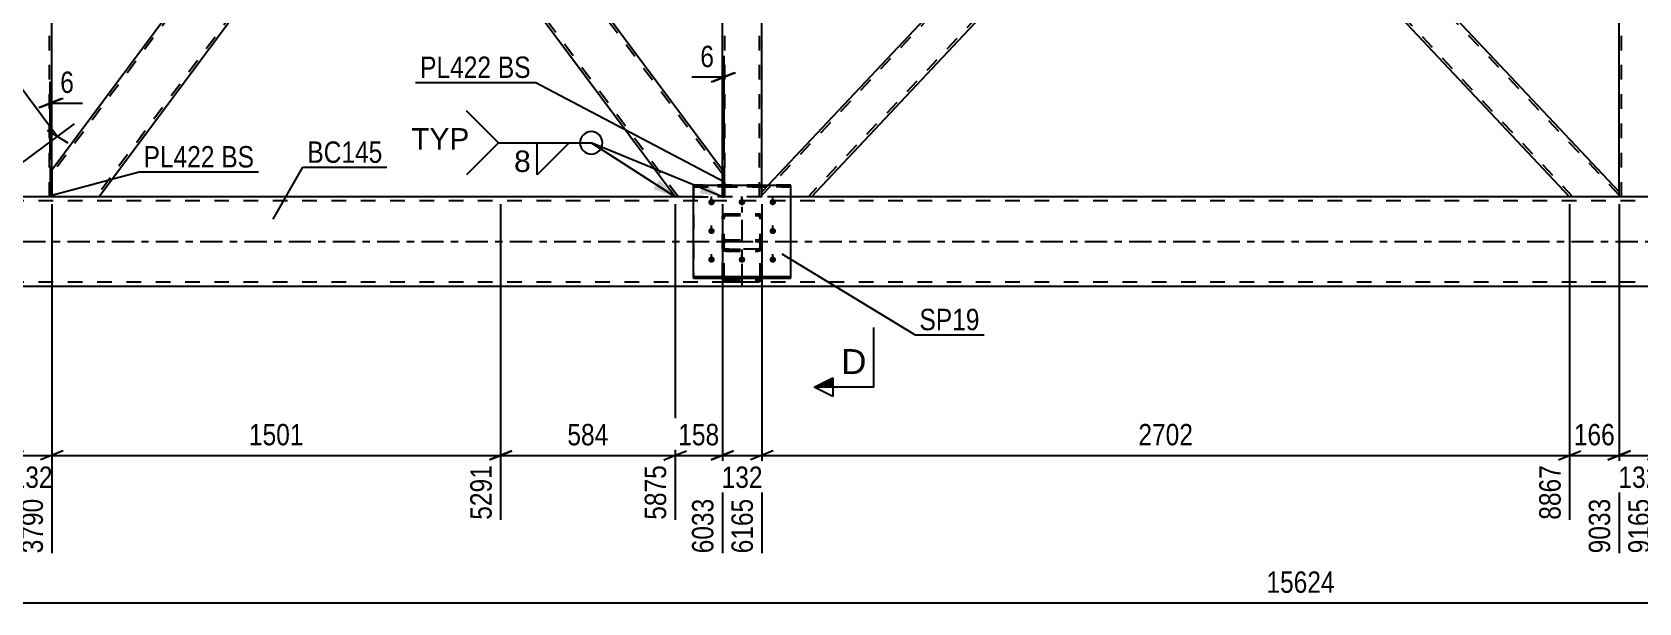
# Model space of a CAD drawing. Header units: millimetres. Extents: x 0 to 1189, y 0 to 841.
# Drawn here: x 200.1 to 415.1, y 432.9 to 509.3 of the extents above; entities that cross this region are included whole.
import ezdxf

# ---------------------------------------------------------------- set-up
doc = ezdxf.new("R2010")
doc.units = ezdxf.units.MM
doc.linetypes.add('DXK_LINE_DOT2', pattern=[3.9198, 1.9599, -1.9599])
doc.linetypes.add('DXK_LINE_DOT3', pattern=[5.9187, 2.979, -0.9799, 0.9799, -0.9799])
doc.styles.add('Arial', font='ARIAL.TTF', dxfattribs={"height": 0.2})
doc.styles.add('Arial Narrow', font='ARIALN.TTF', dxfattribs={"height": 0.2})

# ---------------------------------------------------------------- blocks, each defined once
blk = doc.blocks.new('Part-717048625-3568 - 3498')
at = {"color": 7, "linetype": 'DXK_LINE_DOT2'}
for p, q in [((297.71, 602.84), (292.43, 602.84)), ((292.43, 598.87), (292.43, 602.84)), ((292.75, 487.24), (292.75, 602.84)), ((297.39, 487.24), (297.39, 602.84)), ((297.71, 602.18), (297.71, 602.84)), ((292.43, 487.24), (292.43, 491.21)), ((297.71, 487.24), (297.71, 488.78)), ((297.71, 487.24), (292.43, 487.24))]:
    blk.add_line(p, q, dxfattribs=at)
at = {"color": 2, "linetype": 'Continuous'}
for p, q in [((297.71, 488.78), (297.71, 602.18)), ((292.43, 491.21), (292.43, 598.87))]:
    blk.add_line(p, q, dxfattribs=at)
blk = doc.blocks.new('Part-717048625-3553 - 3498')
at = {"color": 7, "linetype": 'DXK_LINE_DOT2'}
for p, q in [((286.51, 602.84), (202.71, 490.28)), ((286.11, 602.84), (286.13, 602.84)), ((286.13, 602.84), (286.11, 602.84)), ((292.43, 602.84), (292.43, 599.27)), ((292.43, 599.8), (208.63, 487.24)), ((247.57, 551.07), (243.08, 545.04)), ((252.06, 545.04), (247.57, 539.01)), ((202.71, 487.24), (202.71, 490.81)), ((208.96, 487.24), (208.23, 487.24))]:
    blk.add_line(p, q, dxfattribs=at)
at = {"color": 2, "linetype": 'Continuous'}
for p, q in [((286.11, 602.84), (247.57, 551.07)), ((292.43, 602.84), (286.13, 602.84)), ((292.43, 599.27), (252.06, 545.04)), ((243.08, 545.04), (202.71, 490.81)), ((247.57, 539.01), (209.02, 487.24)), ((208.23, 487.24), (202.71, 487.24)), ((209.02, 487.24), (208.23, 487.24))]:
    blk.add_line(p, q, dxfattribs=at)
blk = doc.blocks.new('Part-717048625-3558 - 3498')
at = {"color": 7, "linetype": 'DXK_LINE_DOT2'}
for p, q in [((202.71, 602.84), (197.43, 602.84)), ((197.43, 598.87), (197.43, 602.84)), ((197.75, 487.24), (197.75, 602.84)), ((202.39, 487.24), (202.39, 602.84)), ((202.71, 598.87), (202.71, 602.84)), ((197.43, 487.24), (197.43, 491.21)), ((202.71, 487.24), (202.71, 491.21)), ((202.71, 487.24), (197.43, 487.24))]:
    blk.add_line(p, q, dxfattribs=at)
at = {"color": 2, "linetype": 'Continuous'}
for p, q in [((197.43, 491.21), (197.43, 598.87)), ((202.71, 491.21), (202.71, 598.87))]:
    blk.add_line(p, q, dxfattribs=at)
blk = doc.blocks.new('Part-717048625-3633 - 3498')
at = {"color": 7, "linetype": 'DXK_LINE_DOT2'}
for p, q in [((406.24, 602.84), (297.71, 487.43)), ((412.43, 602.65), (303.9, 487.24)), ((412.43, 602.84), (405.8, 602.84)), ((355.07, 548.89), (351.45, 545.04)), ((358.69, 545.04), (355.07, 541.19)), ((298.54, 488.78), (297.71, 487.9)), ((297.71, 487.24), (297.71, 487.9)), ((304.34, 487.24), (297.71, 487.24))]:
    blk.add_line(p, q, dxfattribs=at)
at = {"color": 2, "linetype": 'Continuous'}
for p, q in [((405.8, 602.84), (355.07, 548.89)), ((412.43, 602.18), (358.69, 545.04)), ((412.43, 602.18), (412.43, 602.84)), ((351.45, 545.04), (298.54, 488.78)), ((355.07, 541.19), (304.34, 487.24))]:
    blk.add_line(p, q, dxfattribs=at)
blk = doc.blocks.new('Part-717048625-3653 - 3498')
at = {"color": 2, "linetype": 'Continuous'}
for p, q in [((358.69, 545.04), (355.07, 541.19)), ((412.43, 487.9), (358.69, 545.04)), ((405.8, 487.24), (355.07, 541.19)), ((412.43, 487.24), (412.43, 487.9))]:
    blk.add_line(p, q, dxfattribs=at)
at = {"color": 7, "linetype": 'DXK_LINE_DOT2'}
for p, q in [((412.43, 487.43), (358.47, 544.81)), ((355.29, 541.42), (355.31, 541.44)), ((406.24, 487.24), (355.29, 541.42)), ((412.43, 487.24), (405.8, 487.24))]:
    blk.add_line(p, q, dxfattribs=at)
blk = doc.blocks.new('Part-717048625-3658 - 3498')
at = {"color": 2, "linetype": 'Continuous'}
for p, q in [((247.57, 539.01), (252.06, 545.04)), ((292.43, 490.81), (252.06, 545.04)), ((286.11, 487.24), (247.57, 539.01)), ((288.57, 487.24), (286.11, 487.24))]:
    blk.add_line(p, q, dxfattribs=at)
at = {"color": 7, "linetype": 'DXK_LINE_DOT2'}
for p, q in [((292.43, 490.28), (251.86, 544.77)), ((247.77, 539.28), (247.78, 539.3)), ((286.51, 487.24), (247.77, 539.28)), ((292.43, 487.24), (292.43, 490.81)), ((288.57, 487.24), (292.43, 487.24))]:
    blk.add_line(p, q, dxfattribs=at)
blk = doc.blocks.new('Part-717048625-3705 - 3498')
at = {"color": 7, "linetype": 'DXK_LINE_DOT2'}
for p, q in [((292.47, 484.66), (292.43, 484.48)), ((292.43, 476.38), (292.43, 484.48)), ((292.58, 484.8), (292.47, 484.66)), ((292.73, 484.9), (292.58, 484.8)), ((292.67, 484.48), (292.69, 484.57)), ((292.67, 476.38), (292.67, 484.48)), ((292.69, 484.57), (292.74, 484.64)), ((292.91, 484.93), (292.73, 484.9)), ((292.74, 484.64), (292.82, 484.69)), ((292.82, 484.69), (292.91, 484.71)), ((292.91, 484.93), (297.23, 484.93)), ((292.91, 484.71), (297.23, 484.71)), ((297.42, 484.9), (297.23, 484.93)), ((297.23, 484.71), (297.33, 484.69)), ((297.33, 484.69), (297.4, 484.64)), ((297.4, 484.64), (297.46, 484.57)), ((297.57, 484.8), (297.42, 484.9)), ((297.46, 484.57), (297.47, 484.48)), ((297.47, 476.38), (297.47, 484.48)), ((297.68, 484.66), (297.57, 484.8)), ((297.71, 484.48), (297.68, 484.66)), ((297.71, 476.38), (297.71, 484.48)), ((292.43, 480.98), (292.47, 481.17)), ((292.43, 480.42), (292.47, 480.25)), ((292.47, 480.25), (292.58, 480.1)), ((292.58, 480.1), (292.73, 480.01)), ((292.69, 481.07), (292.67, 480.98)), ((292.69, 480.34), (292.67, 480.42)), ((292.74, 481.16), (292.69, 481.07)), ((292.74, 480.26), (292.69, 480.34)), ((292.73, 481.45), (292.91, 481.49)), ((292.73, 480.01), (292.91, 479.97)), ((292.82, 481.21), (292.74, 481.16)), ((292.82, 480.22), (292.74, 480.26)), ((292.91, 481.23), (292.82, 481.21)), ((292.91, 480.2), (292.82, 480.22)), ((292.91, 481.49), (297.23, 481.49)), ((292.91, 481.23), (297.23, 481.23)), ((292.91, 480.2), (297.23, 480.2)), ((292.91, 479.97), (297.23, 479.97)), ((297.23, 481.49), (297.42, 481.45)), ((297.33, 481.21), (297.23, 481.23)), ((297.33, 480.22), (297.23, 480.2)), ((297.23, 479.97), (297.42, 480.01)), ((297.4, 481.16), (297.33, 481.21)), ((297.4, 480.26), (297.33, 480.22)), ((297.46, 481.07), (297.4, 481.16)), ((297.46, 480.34), (297.4, 480.26)), ((297.42, 480.01), (297.57, 480.1)), ((297.47, 480.98), (297.46, 481.07)), ((297.47, 480.42), (297.46, 480.34)), ((297.57, 480.1), (297.68, 480.25)), ((297.68, 481.17), (297.71, 480.98)), ((297.68, 480.25), (297.71, 480.42)), ((292.44, 476.35), (292.43, 476.38)), ((292.67, 476.38), (292.69, 476.28)), ((292.69, 476.28), (292.74, 476.2)), ((292.74, 476.2), (292.82, 476.14)), ((292.82, 476.14), (292.91, 476.12)), ((292.91, 476.12), (297.23, 476.12)), ((297.23, 476.12), (297.33, 476.14)), ((297.33, 476.14), (297.4, 476.2)), ((297.4, 476.2), (297.46, 476.28)), ((297.46, 476.28), (297.47, 476.38)), ((297.71, 476.38), (297.71, 476.35))]:
    blk.add_line(p, q, dxfattribs=at)
at = {"color": 7, "linetype": 'DXK_LINE_DOT3'}
blk.add_line((295.07, 475.26), (295.07, 485.87), dxfattribs=at)
at = {"color": 2, "linetype": 'Continuous'}
for p, q in [((292.47, 476.18), (292.44, 476.35)), ((292.91, 475.87), (292.73, 475.91)), ((292.91, 475.87), (297.23, 475.87)), ((297.42, 475.91), (297.23, 475.87)), ((297.71, 476.35), (297.68, 476.18))]:
    blk.add_line(p, q, dxfattribs=at)
at = {"color": 7, "linetype": 'DXK_LINE_DOT2'}
for centre, start, end in [((292.94, 481), 114.3199, 159.2417), ((297.21, 481), 20.7583, 65.6801)]:
    blk.add_arc(centre, 0.496, start, end, dxfattribs=at)
at = {"color": 2, "linetype": 'Continuous'}
for centre, start, end in [((292.94, 476.36), 200.7583, 245.6801), ((297.21, 476.36), 294.3199, 339.2417)]:
    blk.add_arc(centre, 0.496, start, end, dxfattribs=at)
blk = doc.blocks.new('Part-717048625-3713 - 3498')
at = {"color": 7, "linetype": 'DXK_LINE_DOT2'}
for p, q in [((417.71, 602.84), (412.43, 602.84)), ((412.43, 602.18), (412.43, 602.84)), ((412.75, 487.24), (412.75, 602.84)), ((417.39, 487.24), (417.39, 602.84)), ((417.71, 602.18), (417.71, 602.84)), ((412.43, 487.24), (412.43, 487.9)), ((417.71, 487.24), (412.43, 487.24)), ((417.71, 487.24), (417.71, 487.9))]:
    blk.add_line(p, q, dxfattribs=at)
at = {"color": 2, "linetype": 'Continuous'}
for p, q in [((412.43, 487.9), (412.43, 602.18)), ((417.71, 487.9), (417.71, 602.18))]:
    blk.add_line(p, q, dxfattribs=at)
blk = doc.blocks.new('Part-717048625-3723 - 3498')
at = {"color": 7, "linetype": 'DXK_LINE_DOT2'}
for p, q in [((292.43, 484.48), (292.47, 484.66)), ((292.43, 476.38), (292.43, 484.48)), ((292.47, 484.66), (292.58, 484.8)), ((292.58, 484.8), (292.73, 484.9)), ((292.69, 484.57), (292.67, 484.48)), ((292.67, 476.38), (292.67, 484.48)), ((292.74, 484.64), (292.69, 484.57)), ((292.73, 484.9), (292.91, 484.93)), ((292.82, 484.69), (292.74, 484.64)), ((292.91, 484.71), (292.82, 484.69)), ((292.91, 484.93), (297.23, 484.93)), ((292.91, 484.71), (297.23, 484.71)), ((297.23, 484.93), (297.42, 484.9)), ((297.33, 484.69), (297.23, 484.71)), ((297.4, 484.64), (297.33, 484.69)), ((297.46, 484.57), (297.4, 484.64)), ((297.42, 484.9), (297.57, 484.8)), ((297.47, 484.48), (297.46, 484.57)), ((297.47, 476.38), (297.47, 484.48)), ((297.57, 484.8), (297.68, 484.66)), ((297.68, 484.66), (297.71, 484.48)), ((297.71, 476.38), (297.71, 484.48)), ((292.47, 481.17), (292.43, 480.98)), ((292.47, 480.25), (292.43, 480.42)), ((292.58, 480.1), (292.47, 480.25)), ((292.73, 480.01), (292.58, 480.1)), ((292.67, 480.98), (292.69, 481.07)), ((292.67, 480.42), (292.69, 480.34)), ((292.69, 481.07), (292.74, 481.16)), ((292.69, 480.34), (292.74, 480.26)), ((292.82, 481.47), (292.73, 481.45)), ((292.91, 479.97), (292.73, 480.01)), ((292.74, 481.16), (292.82, 481.21)), ((292.74, 480.26), (292.82, 480.22)), ((292.91, 481.49), (292.82, 481.47)), ((292.82, 481.21), (292.91, 481.23)), ((292.82, 480.22), (292.91, 480.2)), ((292.91, 481.49), (297.23, 481.49)), ((292.91, 481.23), (297.23, 481.23)), ((297.23, 480.2), (292.91, 480.2)), ((292.91, 479.97), (297.23, 479.97)), ((297.4, 481.45), (297.23, 481.49)), ((297.23, 481.23), (297.33, 481.21)), ((297.23, 480.2), (297.33, 480.22)), ((297.42, 480.01), (297.23, 479.97)), ((297.33, 481.21), (297.4, 481.16)), ((297.33, 480.22), (297.4, 480.26)), ((297.42, 481.45), (297.4, 481.45)), ((297.4, 481.16), (297.46, 481.07)), ((297.4, 480.26), (297.46, 480.34)), ((297.57, 480.1), (297.42, 480.01)), ((297.46, 481.07), (297.47, 480.98)), ((297.46, 480.34), (297.47, 480.42)), ((297.68, 480.25), (297.57, 480.1)), ((297.71, 480.98), (297.68, 481.17)), ((297.71, 480.42), (297.68, 480.25)), ((292.43, 476.38), (292.47, 476.18)), ((292.69, 476.28), (292.67, 476.38)), ((292.74, 476.2), (292.69, 476.28)), ((292.73, 475.91), (292.91, 475.87)), ((292.82, 476.14), (292.74, 476.2)), ((292.91, 476.12), (292.82, 476.14)), ((292.91, 476.12), (297.23, 476.12)), ((292.91, 475.87), (297.23, 475.87)), ((297.33, 476.14), (297.23, 476.12)), ((297.23, 475.87), (297.42, 475.91)), ((297.4, 476.2), (297.33, 476.14)), ((297.46, 476.28), (297.4, 476.2)), ((297.47, 476.38), (297.46, 476.28)), ((297.68, 476.18), (297.71, 476.38))]:
    blk.add_line(p, q, dxfattribs=at)
for centre, start, end in [((292.94, 481), 114.3199, 159.2417), ((297.21, 481), 20.7583, 65.6801), ((292.94, 476.36), 200.7583, 245.6801), ((297.21, 476.36), 294.3199, 339.2417)]:
    blk.add_arc(centre, 0.496, start, end, dxfattribs=at)
blk = doc.blocks.new('Part-717048625-3786 - 3498')
at = {"color": 7, "linetype": 'DXK_LINE_DOT2'}
for p, q in [((634.07, 486.68), (86.43, 486.68)), ((209.02, 487.24), (202.47, 487.24)), ((301.57, 487.24), (286.11, 487.24)), ((634.07, 475.8), (86.43, 475.8))]:
    blk.add_line(p, q, dxfattribs=at)
at = {"color": 2, "linetype": 'Continuous'}
for p, q in [((202.47, 487.24), (197.67, 487.24)), ((286.11, 487.24), (209.02, 487.24)), ((528.57, 487.24), (301.57, 487.24)), ((629.27, 475.24), (86.43, 475.24))]:
    blk.add_line(p, q, dxfattribs=at)
at = {"color": 7, "linetype": 'DXK_LINE_DOT3'}
blk.add_line((86.43, 481.24), (634.07, 481.24), dxfattribs=at)
blk = doc.blocks.new('Part-717048625-3791 - 3498')
at = {"color": 7, "linetype": 'DXK_LINE_DOT2'}
for p, q in [((202.47, 487.24), (202.47, 491.21)), ((202.71, 491.21), (202.47, 491.21)), ((202.71, 487.24), (202.71, 491.21)), ((202.71, 487.24), (202.47, 487.24))]:
    blk.add_line(p, q, dxfattribs=at)
blk = doc.blocks.new('Part-717048625-3796 - 3498')
at = {"color": 2, "linetype": 'Continuous'}
for p, q in [((202.71, 491.21), (202.47, 491.21)), ((202.47, 491.21), (202.47, 487.24)), ((202.71, 491.21), (202.71, 487.24)), ((202.71, 487.24), (202.47, 487.24))]:
    blk.add_line(p, q, dxfattribs=at)
blk = doc.blocks.new('Part-717048625-3808 - 3498')
at = {"color": 7, "linetype": 'DXK_LINE_DOT2'}
for p, q in [((301.57, 488.78), (288.57, 488.78)), ((288.57, 488.78), (288.57, 476.35)), ((301.57, 488.56), (288.57, 488.56)), ((301.57, 476.35), (301.57, 488.78)), ((288.57, 476.56), (301.57, 476.56)), ((288.57, 476.35), (301.57, 476.35))]:
    blk.add_line(p, q, dxfattribs=at)
blk = doc.blocks.new('Part-717048625-3813 - 3498')
at = {"color": 2, "linetype": 'Continuous'}
for p, q in [((288.57, 488.78), (301.57, 488.78)), ((288.57, 476.35), (288.57, 488.78)), ((301.57, 476.56), (301.57, 488.78)), ((288.57, 476.56), (301.57, 476.56)), ((288.57, 476.35), (301.57, 476.35)), ((301.57, 476.35), (301.57, 476.56))]:
    blk.add_line(p, q, dxfattribs=at)
at = {"color": 7, "linetype": 'DXK_LINE_DOT2'}
blk.add_line((288.57, 488.56), (301.57, 488.56), dxfattribs=at)
blk = doc.blocks.new('Bolt-717048625-3822 - 3498')
at = {"color": 1, "linetype": 'DXK_LINE_DOT2'}
for p, q in [((290.97, 486.13), (290.97, 487.26)), ((295.09, 486.13), (295.09, 487.26)), ((299.17, 486.13), (299.17, 487.26)), ((290.97, 482.26), (290.97, 483.39)), ((299.17, 482.26), (299.17, 483.39)), ((290.97, 478.42), (290.97, 479.56)), ((295.09, 478.42), (295.09, 479.56)), ((299.17, 478.42), (299.17, 479.56))]:
    blk.add_line(p, q, dxfattribs=at)
blk = doc.blocks.new('Part-717048625-7190 - 3498')
at = {"color": 7, "linetype": 'DXK_LINE_DOT2'}
for p, q in [((292.43, 487.24), (292.43, 491.21)), ((292.67, 491.21), (292.43, 491.21)), ((292.67, 487.24), (292.67, 491.21)), ((292.67, 487.24), (292.43, 487.24))]:
    blk.add_line(p, q, dxfattribs=at)
blk = doc.blocks.new('Bolt-717048625-3838 - 3498')
at = {"linetype": 'Continuous'}
for points in [[(290.97, 486.11), (290.88, 486.12), (290.8, 486.15), (290.72, 486.19), (290.65, 486.25), (290.59, 486.32), (290.56, 486.4), (290.54, 486.48), (290.54, 486.57), (290.56, 486.65), (290.59, 486.73), (290.65, 486.8), (290.72, 486.86), (290.8, 486.9), (290.88, 486.93), (290.97, 486.94), (291.07, 486.93), (291.15, 486.9), (291.23, 486.86), (291.3, 486.8), (291.36, 486.73), (291.39, 486.65), (291.41, 486.57), (291.41, 486.48), (291.39, 486.4), (291.36, 486.32), (291.3, 486.25), (291.23, 486.19), (291.15, 486.15), (291.07, 486.12)], [(295.05, 486.11), (294.96, 486.12), (294.88, 486.15), (294.8, 486.19), (294.73, 486.25), (294.67, 486.32), (294.64, 486.4), (294.62, 486.48), (294.62, 486.57), (294.64, 486.65), (294.67, 486.73), (294.73, 486.8), (294.8, 486.86), (294.88, 486.9), (294.96, 486.93), (295.05, 486.94), (295.15, 486.93), (295.23, 486.9), (295.31, 486.86), (295.38, 486.8), (295.44, 486.73), (295.47, 486.65), (295.49, 486.57), (295.49, 486.48), (295.47, 486.4), (295.44, 486.32), (295.38, 486.25), (295.31, 486.19), (295.23, 486.15), (295.15, 486.12)], [(299.17, 486.11), (299.08, 486.12), (299, 486.15), (298.92, 486.19), (298.85, 486.25), (298.79, 486.32), (298.76, 486.4), (298.74, 486.48), (298.74, 486.57), (298.76, 486.65), (298.79, 486.73), (298.85, 486.8), (298.92, 486.86), (299, 486.9), (299.08, 486.93), (299.17, 486.94), (299.27, 486.93), (299.35, 486.9), (299.43, 486.86), (299.5, 486.8), (299.56, 486.73), (299.59, 486.65), (299.61, 486.57), (299.61, 486.48), (299.59, 486.4), (299.56, 486.32), (299.5, 486.25), (299.43, 486.19), (299.35, 486.15), (299.27, 486.12)], [(290.97, 482.24), (290.88, 482.25), (290.8, 482.28), (290.72, 482.32), (290.65, 482.38), (290.59, 482.45), (290.56, 482.53), (290.54, 482.61), (290.54, 482.7), (290.56, 482.78), (290.59, 482.86), (290.65, 482.93), (290.72, 482.99), (290.8, 483.03), (290.88, 483.06), (290.97, 483.07), (291.07, 483.06), (291.15, 483.03), (291.23, 482.99), (291.3, 482.93), (291.36, 482.86), (291.39, 482.78), (291.41, 482.7), (291.41, 482.61), (291.39, 482.53), (291.36, 482.45), (291.3, 482.38), (291.23, 482.32), (291.15, 482.28), (291.07, 482.25)], [(299.17, 482.24), (299.08, 482.25), (299, 482.28), (298.92, 482.32), (298.85, 482.38), (298.79, 482.45), (298.76, 482.53), (298.74, 482.61), (298.74, 482.7), (298.76, 482.78), (298.79, 482.86), (298.85, 482.93), (298.92, 482.99), (299, 483.03), (299.08, 483.06), (299.17, 483.07), (299.27, 483.06), (299.35, 483.03), (299.43, 482.99), (299.5, 482.93), (299.56, 482.86), (299.59, 482.78), (299.61, 482.7), (299.61, 482.61), (299.59, 482.53), (299.56, 482.45), (299.5, 482.38), (299.43, 482.32), (299.35, 482.28), (299.27, 482.25)], [(290.97, 478.41), (290.88, 478.42), (290.8, 478.44), (290.72, 478.49), (290.65, 478.54), (290.59, 478.61), (290.56, 478.69), (290.54, 478.78), (290.54, 478.86), (290.56, 478.95), (290.59, 479.03), (290.65, 479.1), (290.72, 479.15), (290.8, 479.2), (290.88, 479.22), (290.97, 479.23), (291.07, 479.22), (291.15, 479.2), (291.23, 479.15), (291.3, 479.1), (291.36, 479.03), (291.39, 478.95), (291.41, 478.86), (291.41, 478.78), (291.39, 478.69), (291.36, 478.61), (291.3, 478.54), (291.23, 478.49), (291.15, 478.44), (291.07, 478.42)], [(295.05, 478.41), (294.96, 478.42), (294.88, 478.44), (294.8, 478.49), (294.73, 478.54), (294.67, 478.61), (294.64, 478.69), (294.62, 478.78), (294.62, 478.86), (294.64, 478.95), (294.67, 479.03), (294.73, 479.1), (294.8, 479.15), (294.88, 479.2), (294.96, 479.22), (295.05, 479.23), (295.15, 479.22), (295.23, 479.2), (295.31, 479.15), (295.38, 479.1), (295.44, 479.03), (295.47, 478.95), (295.49, 478.86), (295.49, 478.78), (295.47, 478.69), (295.44, 478.61), (295.38, 478.54), (295.31, 478.49), (295.23, 478.44), (295.15, 478.42)], [(299.17, 478.41), (299.08, 478.42), (299, 478.44), (298.92, 478.49), (298.85, 478.54), (298.79, 478.61), (298.76, 478.69), (298.74, 478.78), (298.74, 478.86), (298.76, 478.95), (298.79, 479.03), (298.85, 479.1), (298.92, 479.15), (299, 479.2), (299.08, 479.22), (299.17, 479.23), (299.27, 479.22), (299.35, 479.2), (299.43, 479.15), (299.5, 479.1), (299.56, 479.03), (299.59, 478.95), (299.61, 478.86), (299.61, 478.78), (299.59, 478.69), (299.56, 478.61), (299.5, 478.54), (299.43, 478.49), (299.35, 478.44), (299.27, 478.42)]]:
    blk.add_hatch(color=1, dxfattribs=at).paths.add_polyline_path(points)
at = {"color": 1, "linetype": 'Continuous'}
for p, q in [((290.97, 486.13), (290.97, 487.26)), ((295.05, 486.13), (295.05, 487.26)), ((299.17, 486.13), (299.17, 487.26)), ((290.97, 482.26), (290.97, 483.39)), ((299.17, 482.26), (299.17, 483.39)), ((290.97, 478.42), (290.97, 479.56)), ((295.05, 478.42), (295.05, 479.56)), ((299.17, 478.42), (299.17, 479.56))]:
    blk.add_line(p, q, dxfattribs=at)
blk = doc.blocks.new('Part-717048625-7189 - 3498')
at = {"color": 2, "linetype": 'Continuous'}
for p, q in [((292.43, 491.21), (292.67, 491.21)), ((292.43, 488.78), (292.43, 491.21)), ((292.67, 491.21), (292.67, 488.78))]:
    blk.add_line(p, q, dxfattribs=at)
at = {"color": 7, "linetype": 'DXK_LINE_DOT2'}
for p, q in [((292.43, 487.24), (292.43, 488.78)), ((292.67, 487.24), (292.67, 488.78)), ((292.43, 487.24), (292.67, 487.24))]:
    blk.add_line(p, q, dxfattribs=at)
blk = doc.blocks.new('StraightDimension-717048625-13299 - 3498')
at = {"color": 7, "linetype": 'Continuous'}
for p, q in [((262.76, 486.24), (262.76, 444)), ((286.11, 486.24), (286.11, 444)), ((264.26, 453.21), (261.26, 452.01)), ((262.76, 452.61), (286.11, 452.61)), ((284.61, 452.01), (287.61, 453.21))]:
    blk.add_line(p, q, dxfattribs=at)
at = {"color": 0}
blk.add_wipeout([(277.78, 453.36), (277.78, 457.56), (271.09, 457.56), (271.09, 453.36)], dxfattribs=at)
at = {"color": 0, "linetype": 'Continuous'}
blk.add_wipeout([(285.51, 451.91), (281.31, 451.91), (281.31, 443.4), (285.51, 443.4)], dxfattribs=at)
at = {"color": 3, "style": 'Arial Narrow'}
blk.add_text('584', height=2.863, dxfattribs=at).set_placement((271.69, 453.96))
at = {"color": 3, "linetype": 'Continuous', "style": 'Arial Narrow'}
blk.add_text('5875', height=2.863, rotation=90.0002, dxfattribs=at).set_placement((284.91, 444))
blk = doc.blocks.new('StraightDimension-717048625-13301 - 3498')
at = {"color": 7, "linetype": 'Continuous'}
for p, q in [((197.43, 486.24), (197.43, 439.5)), ((202.71, 486.24), (202.71, 439.5)), ((195.93, 452.01), (198.93, 453.21)), ((197.43, 452.61), (202.71, 452.61)), ((204.21, 453.21), (201.21, 452.01))]:
    blk.add_line(p, q, dxfattribs=at)
at = {"color": 0}
blk.add_wipeout([(203.41, 447.66), (203.41, 451.86), (196.73, 451.86), (196.73, 447.66)], dxfattribs=at)
at = {"color": 0, "linetype": 'Continuous'}
blk.add_wipeout([(202.11, 447.41), (197.91, 447.41), (197.91, 438.9), (202.11, 438.9)], dxfattribs=at)
at = {"color": 3, "style": 'Arial Narrow'}
blk.add_text('132', height=2.863, dxfattribs=at).set_placement((197.33, 448.26))
at = {"color": 3, "linetype": 'Continuous', "style": 'Arial Narrow'}
blk.add_text('3790', height=2.863, rotation=90.0002, dxfattribs=at).set_placement((201.51, 439.5))
blk = doc.blocks.new('StraightDimension-717048625-13298 - 3498')
at = {"color": 7, "linetype": 'Continuous'}
for p, q in [((286.11, 486.24), (286.11, 444)), ((292.43, 486.24), (292.43, 439.5)), ((284.61, 452.01), (287.61, 453.21)), ((286.11, 452.61), (292.43, 452.61)), ((293.93, 453.21), (290.93, 452.01))]:
    blk.add_line(p, q, dxfattribs=at)
at = {"color": 0}
blk.add_wipeout([(292.61, 453.36), (292.61, 457.56), (285.93, 457.56), (285.93, 453.36)], dxfattribs=at)
at = {"color": 0, "linetype": 'Continuous'}
blk.add_wipeout([(291.83, 447.41), (287.63, 447.41), (287.63, 438.9), (291.83, 438.9)], dxfattribs=at)
at = {"color": 3, "style": 'Arial Narrow'}
blk.add_text('158', height=2.863, dxfattribs=at).set_placement((286.53, 453.96))
at = {"color": 3, "linetype": 'Continuous', "style": 'Arial Narrow'}
blk.add_text('6033', height=2.863, rotation=90.0002, dxfattribs=at).set_placement((291.23, 439.5))
blk = doc.blocks.new('StraightDimension-717048625-13860 - 3498')
at = {"color": 7, "linetype": 'Continuous'}
for p, q in [((202.47, 492.21), (202.47, 502.64)), ((202.71, 492.21), (202.71, 502.64)), ((200.97, 499.19), (203.97, 500.39)), ((204.21, 500.39), (201.21, 499.19)), ((202.47, 499.79), (202.71, 499.79))]:
    blk.add_line(p, q, dxfattribs=at)
at = {"color": 0}
blk.add_wipeout([(206.26, 500.54), (206.26, 504.74), (203.23, 504.74), (203.23, 500.54)], dxfattribs=at)
at = {"color": 7, "linetype": 'Continuous'}
blk.add_line((202.71, 499.79), (206.79, 499.79), dxfattribs=at)
blk.add_line((202.71, 499.79), (206.79, 499.79), dxfattribs=at)
at = {"color": 3, "style": 'Arial Narrow'}
blk.add_text('6', height=2.86, dxfattribs=at).set_placement((203.83, 501.14))
blk = doc.blocks.new('StraightDimension-717048625-13295 - 3498')
at = {"color": 7, "linetype": 'Continuous'}
for p, q in [((405.8, 486.24), (405.8, 444)), ((412.43, 486.24), (412.43, 439.5)), ((404.3, 452.01), (407.3, 453.21)), ((405.8, 452.61), (412.43, 452.61)), ((413.93, 453.21), (410.93, 452.01))]:
    blk.add_line(p, q, dxfattribs=at)
at = {"color": 0}
blk.add_wipeout([(412.46, 453.36), (412.46, 457.56), (405.77, 457.56), (405.77, 453.36)], dxfattribs=at)
at = {"color": 0, "linetype": 'Continuous'}
blk.add_wipeout([(411.83, 447.41), (407.63, 447.41), (407.63, 438.9), (411.83, 438.9)], dxfattribs=at)
at = {"color": 3, "style": 'Arial Narrow'}
blk.add_text('166', height=2.863, dxfattribs=at).set_placement((406.37, 453.96))
at = {"color": 3, "linetype": 'Continuous', "style": 'Arial Narrow'}
blk.add_text('9033', height=2.863, rotation=90.0002, dxfattribs=at).set_placement((411.23, 439.5))
blk = doc.blocks.new('StraightDimension-717048625-13300 - 3498')
at = {"color": 7, "linetype": 'Continuous'}
for p, q in [((202.71, 486.24), (202.71, 439.5)), ((262.76, 486.24), (262.76, 444)), ((204.21, 453.21), (201.21, 452.01)), ((202.71, 452.61), (262.76, 452.61)), ((261.26, 452.01), (264.26, 453.21))]:
    blk.add_line(p, q, dxfattribs=at)
at = {"color": 0}
blk.add_wipeout([(236.99, 453.36), (236.99, 457.56), (228.48, 457.56), (228.48, 453.36)], dxfattribs=at)
at = {"color": 0, "linetype": 'Continuous'}
blk.add_wipeout([(262.16, 451.91), (257.96, 451.91), (257.96, 443.4), (262.16, 443.4)], dxfattribs=at)
at = {"color": 3, "style": 'Arial Narrow'}
blk.add_text('1501', height=2.863, dxfattribs=at).set_placement((229.08, 453.96))
at = {"color": 3, "linetype": 'Continuous', "style": 'Arial Narrow'}
blk.add_text('5291', height=2.863, rotation=90.0002, dxfattribs=at).set_placement((261.56, 444))
blk = doc.blocks.new('StraightDimension-717048625-4768 - 3498')
at = {"color": 7, "linetype": 'Continuous'}
blk.add_line((64.53, 432.86), (675.07, 432.86), dxfattribs=at)
at = {"color": 0}
blk.add_wipeout([(374.97, 433.61), (374.97, 437.81), (364.63, 437.81), (364.63, 433.61)], dxfattribs=at)
at = {"color": 3, "style": 'Arial Narrow'}
blk.add_text('15624', height=2.863, dxfattribs=at).set_placement((365.23, 434.21))
blk = doc.blocks.new('StraightDimension-717048625-13294 - 3498')
at = {"color": 7, "linetype": 'Continuous'}
for p, q in [((412.43, 486.24), (412.43, 439.5)), ((417.71, 486.24), (417.71, 439.5)), ((410.93, 452.01), (413.93, 453.21)), ((412.43, 452.61), (417.71, 452.61)), ((419.21, 453.21), (416.21, 452.01))]:
    blk.add_line(p, q, dxfattribs=at)
at = {"color": 0}
blk.add_wipeout([(418.41, 447.66), (418.41, 451.86), (411.73, 451.86), (411.73, 447.66)], dxfattribs=at)
at = {"color": 0, "linetype": 'Continuous'}
blk.add_wipeout([(417.11, 447.41), (412.91, 447.41), (412.91, 438.9), (417.11, 438.9)], dxfattribs=at)
at = {"color": 3, "style": 'Arial Narrow'}
blk.add_text('132', height=2.863, dxfattribs=at).set_placement((412.33, 448.26))
at = {"color": 3, "linetype": 'Continuous', "style": 'Arial Narrow'}
blk.add_text('9165', height=2.863, rotation=90.0002, dxfattribs=at).set_placement((416.51, 439.5))
blk = doc.blocks.new('StraightDimension-717048625-13296 - 3498')
at = {"color": 7, "linetype": 'Continuous'}
for p, q in [((297.71, 486.24), (297.71, 439.5)), ((405.8, 486.24), (405.8, 444)), ((299.21, 453.21), (296.21, 452.01)), ((297.71, 452.61), (405.8, 452.61)), ((404.3, 452.01), (407.3, 453.21))]:
    blk.add_line(p, q, dxfattribs=at)
at = {"color": 0}
blk.add_wipeout([(356.01, 453.36), (356.01, 457.56), (347.5, 457.56), (347.5, 453.36)], dxfattribs=at)
at = {"color": 0, "linetype": 'Continuous'}
blk.add_wipeout([(405.2, 451.91), (401, 451.91), (401, 443.4), (405.2, 443.4)], dxfattribs=at)
at = {"color": 3, "style": 'Arial Narrow'}
blk.add_text('2702', height=2.863, dxfattribs=at).set_placement((348.1, 453.96))
at = {"color": 3, "linetype": 'Continuous', "style": 'Arial Narrow'}
blk.add_text('8867', height=2.863, rotation=90.0002, dxfattribs=at).set_placement((404.6, 444))
blk = doc.blocks.new('StraightDimension-717048625-13297 - 3498')
at = {"color": 7, "linetype": 'Continuous'}
for p, q in [((292.43, 486.24), (292.43, 439.5)), ((297.71, 486.24), (297.71, 439.5)), ((290.93, 452.01), (293.93, 453.21)), ((292.43, 452.61), (297.71, 452.61)), ((299.21, 453.21), (296.21, 452.01))]:
    blk.add_line(p, q, dxfattribs=at)
at = {"color": 0}
blk.add_wipeout([(298.41, 447.66), (298.41, 451.86), (291.73, 451.86), (291.73, 447.66)], dxfattribs=at)
at = {"color": 0, "linetype": 'Continuous'}
blk.add_wipeout([(297.11, 447.41), (292.91, 447.41), (292.91, 438.9), (297.11, 438.9)], dxfattribs=at)
at = {"color": 3, "style": 'Arial Narrow'}
blk.add_text('132', height=2.863, dxfattribs=at).set_placement((292.33, 448.26))
at = {"color": 3, "linetype": 'Continuous', "style": 'Arial Narrow'}
blk.add_text('6165', height=2.863, rotation=90.0002, dxfattribs=at).set_placement((296.51, 439.5))
blk = doc.blocks.new('StraightDimension-717048625-13564 - 3498')
at = {"color": 7, "linetype": 'Continuous'}
for p, q in [((157.86, 545.64), (165.39, 551.25)), ((164.48, 548.7), (161.73, 550.39)), ((163.11, 549.54), (203.48, 495.32)), ((198.23, 491.41), (205.76, 497.02)), ((202.1, 496.16), (204.86, 494.47))]:
    blk.add_line(p, q, dxfattribs=at)
at = {"color": 0}
blk.add_wipeout([(186.44, 519.47), (189.81, 521.97), (184.72, 528.8), (181.35, 526.29)], dxfattribs=at)
at = {"color": 3, "style": 'Arial Narrow'}
blk.add_text('1690', height=2.863, rotation=-53.3309, dxfattribs=at).set_placement((182.19, 526.17))
blk = doc.blocks.new('StraightDimension-717048625-13890 - 3498')
at = {"color": 7, "linetype": 'Continuous'}
for p, q in [((292.43, 492.21), (292.43, 506.09)), ((292.67, 492.21), (292.67, 506.09)), ((290.93, 502.64), (293.93, 503.84)), ((294.17, 503.84), (291.17, 502.64)), ((292.43, 503.24), (292.67, 503.24))]:
    blk.add_line(p, q, dxfattribs=at)
at = {"color": 0}
blk.add_wipeout([(291.9, 503.99), (291.9, 508.19), (288.88, 508.19), (288.88, 503.99)], dxfattribs=at)
at = {"color": 7, "linetype": 'Continuous'}
blk.add_line((292.43, 503.24), (288.35, 503.24), dxfattribs=at)
blk.add_line((292.43, 503.24), (288.35, 503.24), dxfattribs=at)
at = {"color": 3, "style": 'Arial Narrow'}
blk.add_text('6', height=2.86, dxfattribs=at).set_placement((289.48, 504.59))
blk = doc.blocks.new('Mark-717048625-3782 - 3498')
at = {"color": 0}
blk.add_wipeout([(246.94, 491.78), (246.94, 494.78), (236.9, 494.78), (236.9, 491.78)], dxfattribs=at)
blk.add_wipeout([(246.94, 491.78), (246.94, 494.78), (236.9, 494.78), (236.9, 491.78)], dxfattribs=at)
at = {"color": 30, "linetype": 'Continuous'}
for p, q in [((232.32, 484.23), (236.3, 491.18)), ((236.3, 491.18), (247.54, 491.18))]:
    blk.add_line(p, q, dxfattribs=at)
at = {"color": 3, "style": 'Arial Narrow'}
blk.add_text('BC145', height=2.863, dxfattribs=at).set_placement((236.9, 491.78))
blk = doc.blocks.new('Mark-717048625-3809 - 3498')
at = {"color": 0}
blk.add_wipeout([(326.85, 469.37), (326.85, 472.37), (318.81, 472.37), (318.81, 469.37)], dxfattribs=at)
blk.add_wipeout([(326.85, 469.37), (326.85, 472.37), (318.81, 472.37), (318.81, 469.37)], dxfattribs=at)
at = {"color": 30, "linetype": 'Continuous'}
for p, q in [((300.39, 479.61), (318.21, 468.77)), ((318.21, 468.77), (327.45, 468.77))]:
    blk.add_line(p, q, dxfattribs=at)
at = {"color": 3, "style": 'Arial Narrow'}
blk.add_text('SP19', height=2.863, dxfattribs=at).set_placement((318.81, 469.37))
blk = doc.blocks.new('SectionMark-717048625-4954 - 3498')
at = {"linetype": 'Continuous'}
for points in [[(307.21, 638.06), (307.21, 636.81), (304.71, 638.06)], [(307.21, 463), (307.21, 461.75), (304.71, 461.75)]]:
    blk.add_hatch(color=6, dxfattribs=at).paths.add_polyline_path(points)
at = {"color": 6, "linetype": 'Continuous'}
for p, q in [((304.71, 638.06), (307.21, 639.31)), ((307.21, 636.81), (307.21, 639.31)), ((312.71, 638.06), (304.71, 638.06)), ((304.71, 638.06), (307.21, 636.81)), ((304.71, 461.75), (307.21, 463)), ((307.21, 463), (307.21, 460.5)), ((312.71, 461.75), (304.71, 461.75)), ((307.21, 460.5), (304.71, 461.75))]:
    blk.add_line(p, q, dxfattribs=at)
at = {"color": 0, "linetype": 'Continuous'}
for points in [[(311.71, 632.81), (311.71, 636.31), (308.34, 636.31), (308.34, 632.81)], [(311.71, 463.5), (311.71, 467), (308.34, 467), (308.34, 463.5)]]:
    blk.add_wipeout(points, dxfattribs=at)
at = {"color": 6, "linetype": 'Continuous'}
for p, q in [((312.71, 638.06), (312.71, 630.06)), ((312.71, 461.75), (312.71, 469.75))]:
    blk.add_line(p, q, dxfattribs=at)
at = {"color": 3, "linetype": 'Continuous', "style": 'Arial'}
for p in [(308.34, 632.81), (308.34, 463.5)]:
    blk.add_text('D', height=3.34, dxfattribs=at).set_placement(p)
blk = doc.blocks.new('WeldMark-717048625-4956 - 3498')
at = {"linetype": 'Continuous'}
for points in [[(284, 489.49), (286.11, 487.24), (283.18, 488.23)], [(289.94, 489.07), (292.43, 487.24), (289.37, 487.69)]]:
    blk.add_hatch(color=30, dxfattribs=at).paths.add_polyline_path(points)
at = {"color": 3, "linetype": 'Continuous'}
for q in [(258.18, 498.74), (258.18, 490.17)]:
    blk.add_line((262.46, 494.46), q, dxfattribs=at)
at = {"color": 30, "linetype": 'Continuous'}
for p in [(292.43, 487.24), (286.11, 487.24)]:
    blk.add_line(p, (274.89, 494.46), dxfattribs=at)
at = {"color": 3, "linetype": 'Continuous'}
for start, end in [(90, 270), (270, 90)]:
    blk.add_arc((274.89, 494.46), 1.5, start, end, dxfattribs=at)
at = {"color": 0}
blk.add_wipeout([(266.99, 490.36), (266.99, 493.76), (264.36, 493.76), (264.36, 490.36)], dxfattribs=at)
at = {"color": 30, "linetype": 'Continuous'}
blk.add_line((262.46, 494.46), (274.89, 494.46), dxfattribs=at)
at = {"color": 3, "linetype": 'Continuous'}
for p, q in [((267.64, 494.46), (271.93, 494.46)), ((271.93, 494.46), (267.64, 490.17)), ((267.64, 490.17), (267.64, 494.46))]:
    blk.add_line(p, q, dxfattribs=at)
at = {"color": 3, "style": 'Arial'}
blk.add_text('8', height=2.87, dxfattribs=at).set_placement((264.56, 490.56))
at = {"color": 0, "linetype": 'Continuous'}
blk.add_wipeout([(258.56, 493.56), (258.56, 496.56), (250.79, 496.56), (250.79, 493.56)], dxfattribs=at)
blk.add_wipeout([(258.56, 493.56), (258.56, 496.56), (250.79, 496.56), (250.79, 493.56)], dxfattribs=at)
at = {"color": 3, "linetype": 'Continuous', "style": 'Arial'}
blk.add_text('TYP', height=2.865, dxfattribs=at).set_placement((250.79, 493.56))
blk = doc.blocks.new('MarkSet-717048625-5122 - 3498')
at = {"color": 0}
blk.add_wipeout([(224.48, 491.16), (224.48, 494.16), (214.98, 494.16), (214.98, 491.16)], dxfattribs=at)
blk.add_wipeout([(224.48, 491.16), (224.48, 494.16), (214.98, 494.16), (214.98, 491.16)], dxfattribs=at)
at = {"color": 30, "linetype": 'Continuous'}
blk.add_line((202.71, 487.44), (214.38, 490.56), dxfattribs=at)
at = {"color": 3, "style": 'Arial Narrow'}
blk.add_text('PL422', height=2.863, dxfattribs=at).set_placement((214.98, 491.16))
at = {"color": 0}
blk.add_wipeout([(229.76, 491.16), (229.76, 494.16), (225.38, 494.16), (225.38, 491.16)], dxfattribs=at)
blk.add_wipeout([(229.76, 491.16), (229.76, 494.16), (225.38, 494.16), (225.38, 491.16)], dxfattribs=at)
at = {"color": 30, "linetype": 'Continuous'}
blk.add_line((214.38, 490.56), (230.36, 490.56), dxfattribs=at)
at = {"color": 3, "style": 'Arial Narrow'}
blk.add_text('BS', height=2.863, dxfattribs=at).set_placement((225.38, 491.16))
blk = doc.blocks.new('MarkSet-717048625-13881 - 3498')
at = {"color": 0}
blk.add_wipeout([(261.49, 503.15), (261.49, 506.15), (251.99, 506.15), (251.99, 503.15)], dxfattribs=at)
blk.add_wipeout([(261.49, 503.15), (261.49, 506.15), (251.99, 506.15), (251.99, 503.15)], dxfattribs=at)
at = {"color": 3, "style": 'Arial Narrow'}
blk.add_text('PL422', height=2.863, dxfattribs=at).set_placement((251.99, 503.15))
at = {"color": 0}
blk.add_wipeout([(266.77, 503.15), (266.77, 506.15), (262.39, 506.15), (262.39, 503.15)], dxfattribs=at)
blk.add_wipeout([(266.77, 503.15), (266.77, 506.15), (262.39, 506.15), (262.39, 503.15)], dxfattribs=at)
at = {"color": 30, "linetype": 'Continuous'}
for p in [(251.39, 502.55), (292.61, 489.25)]:
    blk.add_line(p, (267.37, 502.55), dxfattribs=at)
at = {"color": 3, "style": 'Arial Narrow'}
blk.add_text('BS', height=2.863, dxfattribs=at).set_placement((262.39, 503.15))

msp = doc.modelspace()

# ---------------------------------------------------------------- block references
for name in ['Part-717048625-3558 - 3498', 'Part-717048625-3553 - 3498', 'Part-717048625-3568 - 3498', 'Part-717048625-3633 - 3498', 'Part-717048625-3713 - 3498', 'Part-717048625-3658 - 3498', 'Part-717048625-3653 - 3498', 'Part-717048625-3791 - 3498', 'Part-717048625-3796 - 3498', 'Part-717048625-7190 - 3498', 'Part-717048625-7189 - 3498', 'Part-717048625-3808 - 3498', 'Part-717048625-3813 - 3498', 'Part-717048625-3786 - 3498', 'Bolt-717048625-3838 - 3498', 'Bolt-717048625-3822 - 3498', 'Part-717048625-3705 - 3498', 'Part-717048625-3723 - 3498']:
    msp.add_blockref(name, (0, 0))

# ---------------------------------------------------------------- next in the draw order: block references
for name in ['StraightDimension-717048625-13860 - 3498', 'StraightDimension-717048625-13301 - 3498', 'StraightDimension-717048625-13299 - 3498', 'StraightDimension-717048625-13295 - 3498']:
    msp.add_blockref(name, (0, 0))

# ---------------------------------------------------------------- next in the draw order: block references
for name in ['StraightDimension-717048625-13300 - 3498', 'StraightDimension-717048625-13298 - 3498']:
    msp.add_blockref(name, (0, 0))

# ---------------------------------------------------------------- next in the draw order: block references
msp.add_blockref('StraightDimension-717048625-4768 - 3498', (0, 0))

# ---------------------------------------------------------------- next in the draw order: block references
for name in ['StraightDimension-717048625-13564 - 3498', 'StraightDimension-717048625-13890 - 3498', 'Mark-717048625-3782 - 3498', 'StraightDimension-717048625-13296 - 3498', 'StraightDimension-717048625-13294 - 3498']:
    msp.add_blockref(name, (0, 0))

# ---------------------------------------------------------------- next in the draw order: block references
for name in ['MarkSet-717048625-5122 - 3498', 'StraightDimension-717048625-13297 - 3498', 'Mark-717048625-3809 - 3498']:
    msp.add_blockref(name, (0, 0))

# ---------------------------------------------------------------- next in the draw order: block references
for name in ['SectionMark-717048625-4954 - 3498', 'WeldMark-717048625-4956 - 3498']:
    msp.add_blockref(name, (0, 0))

# ---------------------------------------------------------------- next in the draw order: block references
msp.add_blockref('MarkSet-717048625-13881 - 3498', (0, 0))

doc.saveas('drawing.dxf')
